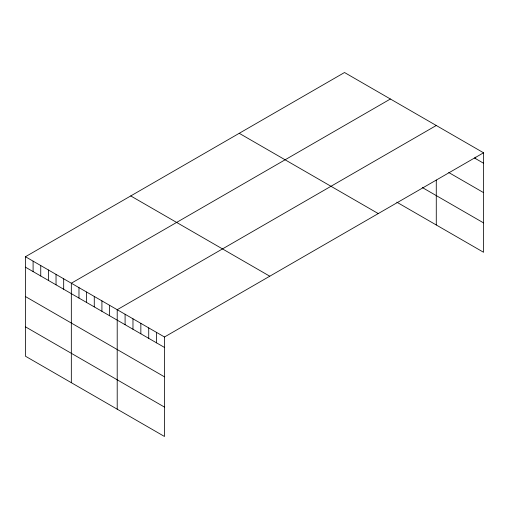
<?xml version="1.0" encoding="UTF-8"?>
<svg xmlns="http://www.w3.org/2000/svg" width="509" height="509" viewBox="0 0 509 509"><rect width="100%" height="100%" fill="white"/><g stroke="black" fill="none" stroke-linecap="round" stroke-linejoin="round"><path stroke-width="0.76" d="M483.55 152.789L164.483 336.996L164.483 436.48L25.45 356.211L25.45 256.727L344.517 72.52L483.55 152.789L483.55 252.273L396.772 202.168M390.397 99.007L71.33 283.22L71.33 382.704M436.277 125.494L117.21 309.707L117.21 409.191M474.356 157.924L483.55 163.23M448.753 172.519L483.55 192.612M422.26 187.503L483.55 222.885M239.224 133.307L378.257 213.576M130.743 195.94L269.776 276.209M25.45 256.727L164.483 336.996M25.45 267.168L164.483 347.437M25.45 296.556L164.483 376.825M25.45 326.829L164.483 407.098M475.673 157.186L475.673 158.681M436.277 180.071L436.277 224.978M156.607 332.453L156.607 342.888M148.723 327.904L148.723 338.345M140.847 323.355L140.847 333.796M132.97 318.806L132.97 329.247M125.093 314.257L125.093 324.697M109.562 305.292L109.562 315.733M101.921 300.876L101.921 311.317M94.273 296.461L94.273 306.902M86.625 292.045L86.625 302.486M78.978 287.636L78.978 298.07M63.682 278.805L63.682 289.246M56.035 274.389L56.035 284.83M48.393 269.974L48.393 280.414M40.745 265.558L40.745 275.999M33.098 261.142L33.098 271.583"/></g></svg>
